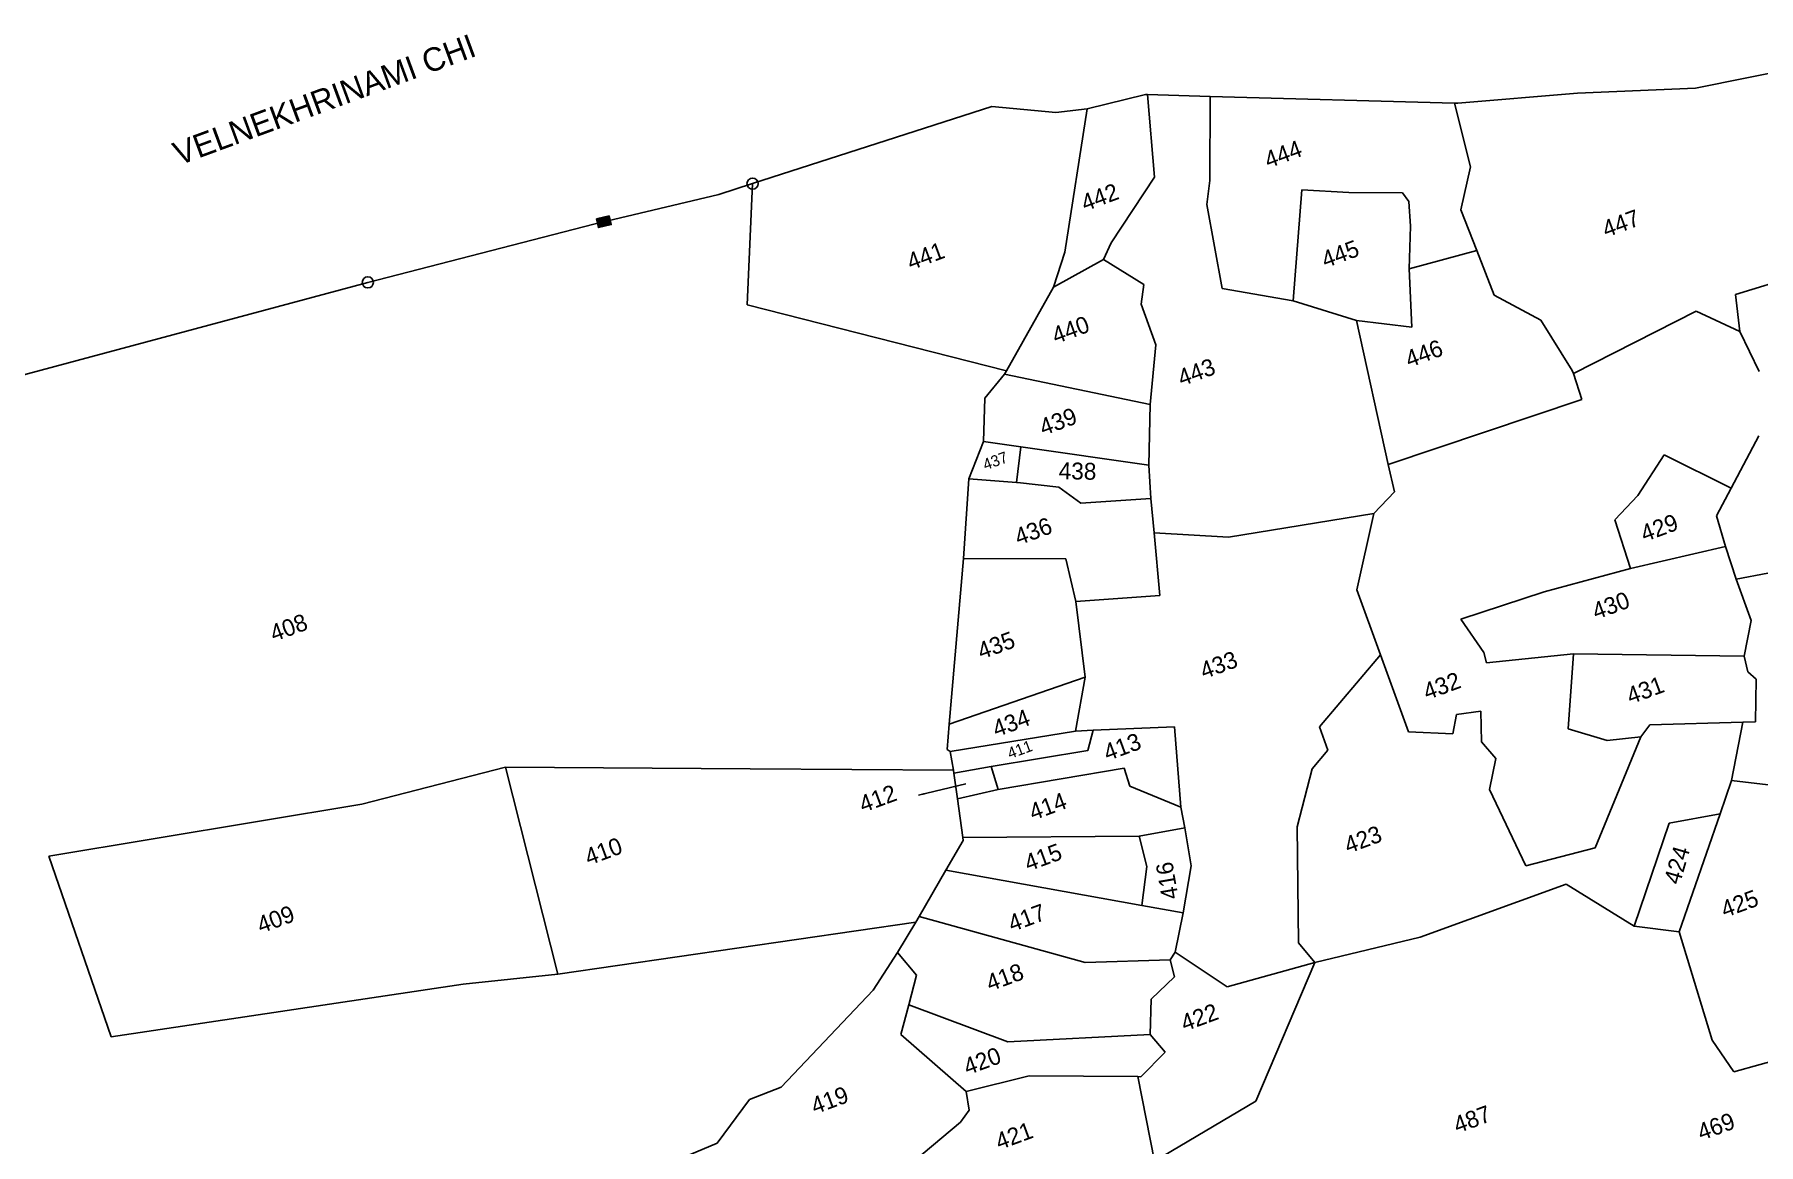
# Model space of a CAD drawing. Header units: metres. Extents: x 309869 to 314467, y 1921293 to 1923473.
# Drawn here: x 312178 to 312887, y 1922500 to 1922956 of the extents above; entities that cross this region are included whole.
import ezdxf

# ---------------------------------------------------------------- set-up
doc = ezdxf.new("R2010")
doc.units = ezdxf.units.M
doc.header["$LTSCALE"] = 0.3
doc.layers.get('0').update_dxf_attribs({"linetype": 'CONTINUOUS'})
for name, color, linetype in [('POLY_PARCEL', 6, 'CONTINUOUS'), ('TEXT_MAPOUT', 7, 'CONTINUOUS'), ('TEXT_PARCEL', 7, 'CONTINUOUS'), ('V_BOUND_LINE', 7, 'CONTINUOUS')]:
    doc.layers.add(name, color=color, linetype=linetype)
doc.styles.add('TEXT_MAP', font='')
doc.styles.get('TEXT_MAP').set_extended_font_data('Kruti Dev 050')
doc.dimstyles.get("Standard").update_dxf_attribs({"dimtxt": 0.18, "dimasz": 0.18, "dimexe": 0.18, "dimexo": 0.0625, "dimgap": 0.09, "dimtad": 0, "dimtih": 1, "dimtoh": 1, "dimdec": 4, "dimzin": 0, "dimdsep": 46, "dimtxsty": 'Standard', "dimcen": 0.09, "dimadec": 0, "dimazin": 0, "dimtfac": 1, "dimtdec": 4, "dimtofl": 0, "dimtmove": 0, "dimatfit": 3, "dimfxl": 1, "dimtolj": 1, "dimtzin": 0, "dimarcsym": 0})

msp = doc.modelspace()

# ---------------------------------------------------------------- hatches: boundary and pattern name
msp.add_hatch(color=256).paths.add_polyline_path([(312415.14, 1922877.72), (312414.28, 1922881.33), (312409.06, 1922880.09), (312409.92, 1922876.48)])

# ---------------------------------------------------------------- linework, layer by layer
msp.add_lwpolyline([(312409.06, 1922880.09), (312414.28, 1922881.33), (312415.14, 1922877.72), (312409.92, 1922876.48)], close=True)
for centre in [(312473.26, 1922894.57), (312315.11, 1922853.98)]:
    msp.add_circle(centre, 2.3)
at = {"layer": 'POLY_PARCEL'}
for p, q in [((312638.42, 1922897.26), (312635.64, 1922931.17)), ((312661.4, 1922930.45), (312661.2, 1922895.92)), ((312610.78, 1922925.33), (312601.63, 1922866.43)), ((312768.37, 1922901.46), (312761.81, 1922927.7)), ((312764.44, 1922883.78), (312768.37, 1922901.46)), ((312471.06, 1922844.72), (312473.26, 1922894.57)), ((312620.66, 1922870.2), (312638.42, 1922897.26)), ((312661.2, 1922895.92), (312659.99, 1922885.97)), ((312695.46, 1922846.42), (312699.08, 1922892.03)), ((312699.08, 1922892.03), (312718.33, 1922890.93)), ((312718.33, 1922890.93), (312740.38, 1922890.8)), ((312740.38, 1922890.8), (312742.97, 1922887.23)), ((312742.97, 1922887.23), (312743.74, 1922877.07)), ((312659.99, 1922885.97), (312666.24, 1922851.41)), ((312770.95, 1922867.06), (312764.44, 1922883.78)), ((312743.74, 1922877.07), (312743.22, 1922859.5)), ((312601.63, 1922866.43), (312597.03, 1922851.95)), ((312617.56, 1922863.34), (312620.66, 1922870.2)), ((312743.22, 1922859.5), (312770.95, 1922867.06)), ((312770.95, 1922867.06), (312778.07, 1922848.7)), ((312597.03, 1922851.95), (312617.56, 1922863.34)), ((312617.56, 1922863.34), (312634.16, 1922853.13)), ((312743.22, 1922859.5), (312744.22, 1922835.53)), ((312577.68, 1922817.6), (312597.03, 1922851.95)), ((312634.16, 1922853.13), (312632.99, 1922845.06)), ((312877.34, 1922849), (312906, 1922857.76)), ((312577.68, 1922817.6), (312471.06, 1922844.72)), ((312632.99, 1922845.06), (312638.98, 1922828.25)), ((312666.24, 1922851.41), (312695.46, 1922846.42)), ((312721.55, 1922838.3), (312695.46, 1922846.42)), ((312778.07, 1922848.7), (312797.26, 1922838.5)), ((312879.08, 1922833.83), (312877.34, 1922849)), ((312734.55, 1922779.1), (312721.55, 1922838.3)), ((312744.22, 1922835.53), (312721.55, 1922838.3)), ((312797.26, 1922838.5), (312810.24, 1922817.78)), ((312810.66, 1922816.51), (312861.1, 1922842.11)), ((312861.1, 1922842.11), (312879.08, 1922833.83)), ((312886.99, 1922817.31), (312879.08, 1922833.83)), ((312638.98, 1922828.25), (312636.73, 1922803.76)), ((312568.72, 1922806.38), (312576.89, 1922816.21)), ((312576.89, 1922816.21), (312577.68, 1922817.6)), ((312576.89, 1922816.21), (312636.73, 1922803.76)), ((312810.24, 1922817.78), (312810.66, 1922816.51)), ((312810.66, 1922816.51), (312814.19, 1922805.8)), ((312568.23, 1922788.63), (312568.72, 1922806.38)), ((312636.73, 1922803.76), (312636.1, 1922778.82)), ((312814.19, 1922805.8), (312734.55, 1922779.1)), ((312568.23, 1922788.63), (312562.14, 1922773.16)), ((312583.51, 1922786.42), (312568.23, 1922788.63)), ((312875.49, 1922769.38), (312886.89, 1922790.94)), ((312583.51, 1922786.42), (312581.7, 1922771.68)), ((312636.1, 1922778.82), (312583.51, 1922786.42)), ((312837.18, 1922766.41), (312847.97, 1922783.02)), ((312847.97, 1922783.02), (312875.49, 1922769.38)), ((312637.01, 1922765.11), (312636.1, 1922778.82)), ((312734.55, 1922779.1), (312737.18, 1922767.9)), ((312559.96, 1922740.47), (312562.14, 1922773.16)), ((312562.14, 1922773.16), (312581.7, 1922771.68)), ((312581.7, 1922771.68), (312582.15, 1922771.65)), ((312582.15, 1922771.65), (312599.1, 1922769.73)), ((312599.1, 1922769.73), (312608.2, 1922763.27)), ((312737.18, 1922767.9), (312728.64, 1922758.95)), ((312875.49, 1922769.38), (312869.51, 1922757.99)), ((312608.2, 1922763.27), (312637.01, 1922765.11)), ((312637.01, 1922765.11), (312638.3, 1922750.98)), ((312827.74, 1922756.37), (312837.18, 1922766.41)), ((312728.64, 1922758.95), (312668.86, 1922749.21)), ((312728.64, 1922758.95), (312721.71, 1922727.6)), ((312834.11, 1922736.41), (312827.74, 1922756.37)), ((312869.51, 1922757.99), (312873.17, 1922745.4)), ((312638.3, 1922750.98), (312640.65, 1922725.21)), ((312668.86, 1922749.21), (312638.3, 1922750.98)), ((312873.17, 1922745.4), (312834.11, 1922736.41)), ((312873.17, 1922745.4), (312877.53, 1922732)), ((312559.96, 1922740.47), (312554.1, 1922672.34)), ((312602.06, 1922740.3), (312559.96, 1922740.47)), ((312606.19, 1922722.79), (312602.06, 1922740.3)), ((312798.73, 1922726.81), (312834.11, 1922736.41)), ((312877.53, 1922732), (312890.6, 1922734.44)), ((312877.53, 1922732), (312883.72, 1922715)), ((312640.65, 1922725.21), (312606.19, 1922722.79)), ((312721.71, 1922727.6), (312731.42, 1922700.93)), ((312764.47, 1922715.5), (312798.73, 1922726.81)), ((312609.96, 1922691.63), (312606.19, 1922722.79)), ((312773.87, 1922701.82), (312764.47, 1922715.5)), ((312883.72, 1922715), (312880.91, 1922700.35)), ((312731.42, 1922700.93), (312706.26, 1922671.25)), ((312731.42, 1922700.93), (312742.95, 1922669.18)), ((312775.02, 1922697.57), (312773.87, 1922701.82)), ((312810.78, 1922701.24), (312775.02, 1922697.57)), ((312808.53, 1922670.39), (312810.78, 1922701.24)), ((312880.91, 1922700.35), (312810.78, 1922701.24)), ((312882.33, 1922693.82), (312880.91, 1922700.35)), ((312609.96, 1922691.63), (312554.1, 1922672.34)), ((312605.99, 1922669.46), (312609.96, 1922691.63)), ((312885.78, 1922690.91), (312882.33, 1922693.82)), ((312885.55, 1922673.28), (312885.78, 1922690.91)), ((312761.06, 1922668.39), (312762.57, 1922676.33)), ((312762.57, 1922676.33), (312772.57, 1922677.72)), ((312772.57, 1922677.72), (312772.96, 1922665.07)), ((312554.1, 1922672.34), (312553.2, 1922661.92)), ((312554.43, 1922661.14), (312605.99, 1922669.46)), ((312605.99, 1922669.46), (312613.23, 1922669.95)), ((312611.12, 1922661.47), (312613.23, 1922669.95)), ((312613.23, 1922669.95), (312646.65, 1922671.23)), ((312646.65, 1922671.23), (312649.36, 1922638.23)), ((312706.26, 1922671.25), (312709.8, 1922661.64)), ((312742.95, 1922669.18), (312761.06, 1922668.39)), ((312824.56, 1922665.64), (312808.53, 1922670.39)), ((312838.46, 1922667.15), (312842.06, 1922672.09)), ((312842.06, 1922672.09), (312880.29, 1922673.13)), ((312875.62, 1922649.2), (312880.29, 1922673.13)), ((312880.29, 1922673.13), (312885.55, 1922673.28)), ((312553.2, 1922661.92), (312554.43, 1922661.14)), ((312555.84, 1922653.38), (312554.43, 1922661.14)), ((312571.34, 1922654.95), (312611.12, 1922661.47)), ((312709.8, 1922661.64), (312703.34, 1922654.04)), ((312772.96, 1922665.07), (312778.78, 1922658.19)), ((312819.65, 1922621.51), (312838.46, 1922667.15)), ((312838.46, 1922667.15), (312824.56, 1922665.64)), ((312312.61, 1922639.43), (312371.73, 1922654.68)), ((312371.73, 1922654.68), (312393.2, 1922569.61)), ((312371.73, 1922654.68), (312472.27, 1922653.95)), ((312472.27, 1922653.95), (312555.84, 1922653.38)), ((312555.84, 1922653.38), (312556, 1922652.24)), ((312556, 1922652.24), (312571.34, 1922654.95)), ((312571.34, 1922654.95), (312574.18, 1922645.46)), ((312626.06, 1922654.27), (312574.18, 1922645.46)), ((312628.41, 1922646.92), (312626.06, 1922654.27)), ((312703.34, 1922654.04), (312697.17, 1922630.18)), ((312778.78, 1922658.19), (312776.25, 1922645.45)), ((312556, 1922652.24), (312557.47, 1922641.62)), ((312649.36, 1922638.23), (312628.41, 1922646.92)), ((312871.08, 1922635.46), (312875.62, 1922649.2)), ((312875.62, 1922649.2), (312906.35, 1922645.59)), ((312184.05, 1922618.05), (312312.61, 1922639.43)), ((312574.18, 1922645.46), (312557.47, 1922641.62)), ((312557.47, 1922641.62), (312559.67, 1922625.8)), ((312776.25, 1922645.45), (312791.17, 1922614.13)), ((312650.96, 1922629.74), (312649.36, 1922638.23)), ((312849.99, 1922631.63), (312871.08, 1922635.46)), ((312854.11, 1922587.05), (312871.08, 1922635.46)), ((312559.67, 1922625.8), (312632.2, 1922626.38)), ((312559.67, 1922625.8), (312559.85, 1922624.56)), ((312632.2, 1922626.38), (312650.96, 1922629.74)), ((312632.2, 1922626.38), (312635.31, 1922613.8)), ((312650.96, 1922629.74), (312653.61, 1922614.08)), ((312697.17, 1922630.18), (312697.67, 1922582.44)), ((312835.61, 1922589.34), (312849.99, 1922631.63)), ((312209.54, 1922543.75), (312184.05, 1922618.05)), ((312559.85, 1922624.56), (312552.72, 1922612.29)), ((312791.17, 1922614.13), (312819.65, 1922621.51)), ((312552.72, 1922612.29), (312541.71, 1922593.33)), ((312633.25, 1922597.84), (312552.72, 1922612.29)), ((312635.31, 1922613.8), (312633.25, 1922597.84)), ((312653.61, 1922614.08), (312650.32, 1922594.78)), ((312807.68, 1922606.52), (312747.72, 1922584.74)), ((312835.61, 1922589.34), (312807.68, 1922606.52)), ((312650.32, 1922594.78), (312633.25, 1922597.84)), ((312540.37, 1922591.02), (312393.2, 1922569.61)), ((312532.84, 1922578.55), (312540.37, 1922591.02)), ((312541.71, 1922593.33), (312540.37, 1922591.02)), ((312541.71, 1922593.33), (312609.98, 1922574.38)), ((312647.02, 1922578.67), (312650.32, 1922594.78)), ((312697.67, 1922582.44), (312704.34, 1922574.34)), ((312747.72, 1922584.74), (312704.34, 1922574.34)), ((312854.11, 1922587.05), (312835.61, 1922589.34)), ((312867.68, 1922542.44), (312854.11, 1922587.05)), ((312522.83, 1922563.06), (312532.84, 1922578.55)), ((312532.84, 1922578.55), (312540.69, 1922569.23)), ((312609.98, 1922574.38), (312644.88, 1922575.41)), ((312644.88, 1922575.41), (312647.02, 1922578.67)), ((312644.88, 1922575.41), (312646.69, 1922568.52)), ((312668.34, 1922564.39), (312647.02, 1922578.67)), ((312393.2, 1922569.61), (312354.29, 1922565.44)), ((312540.69, 1922569.23), (312537.44, 1922556.91)), ((312646.69, 1922568.52), (312637.13, 1922559.33)), ((312704.34, 1922574.34), (312668.34, 1922564.39)), ((312704.34, 1922574.34), (312680.09, 1922517.36)), ((312354.29, 1922565.44), (312209.54, 1922543.75)), ((312485.03, 1922523.17), (312522.83, 1922563.06)), ((312537.44, 1922556.91), (312534.24, 1922544.78)), ((312578.22, 1922541.75), (312537.44, 1922556.91)), ((312637.13, 1922559.33), (312636.68, 1922544.78)), ((312534.24, 1922544.78), (312561.04, 1922521.4)), ((312636.68, 1922544.78), (312578.22, 1922541.75)), ((312642.9, 1922537.55), (312636.68, 1922544.78)), ((312876.66, 1922529.43), (312867.68, 1922542.44)), ((312632.81, 1922527.44), (312642.9, 1922537.55)), ((312898.27, 1922535.42), (312876.66, 1922529.43)), ((312561.04, 1922521.4), (312586.95, 1922527.75)), ((312586.95, 1922527.75), (312631.63, 1922527.45)), ((312631.63, 1922527.45), (312632.81, 1922527.44)), ((312638.49, 1922492.65), (312631.63, 1922527.45)), ((312471.98, 1922518.01), (312485.03, 1922523.17)), ((312561.04, 1922521.4), (312562.29, 1922513.63)), ((312458.76, 1922500.16), (312471.98, 1922518.01)), ((312562.29, 1922513.63), (312558.76, 1922508.68)), ((312680.09, 1922517.36), (312638.49, 1922492.65)), ((312558.76, 1922508.68), (312535.71, 1922489.4)), ((312400.1, 1922475.51), (312458.76, 1922500.16))]:
    msp.add_line(p, q, dxfattribs=at)
at = {"layer": 'V_BOUND_LINE'}
for p, q in [((312965.63, 1922955.19), (312860.89, 1922933.78)), ((312634.73, 1922931.19), (312610.78, 1922925.33)), ((312635.64, 1922931.17), (312634.73, 1922931.19)), ((312661.4, 1922930.45), (312635.64, 1922931.17)), ((312761.81, 1922927.7), (312661.4, 1922930.45)), ((312812.35, 1922931.82), (312763.21, 1922927.66)), ((312860.89, 1922933.78), (312812.35, 1922931.82)), ((312571.62, 1922926.26), (312473.26, 1922894.57)), ((312597.92, 1922923.83), (312571.62, 1922926.26)), ((312610.78, 1922925.33), (312597.92, 1922923.83)), ((312763.21, 1922927.66), (312761.81, 1922927.7)), ((312473.26, 1922894.57), (312459.45, 1922890.13)), ((312459.45, 1922890.13), (312408.05, 1922877.94)), ((312408.05, 1922877.94), (312315.11, 1922853.98)), ((312315.11, 1922853.98), (312169.61, 1922814.86))]:
    msp.add_line(p, q, dxfattribs=at)

# ---------------------------------------------------------------- texts
at = {"layer": 'TEXT_MAPOUT', "ltscale": 10}
msp.add_text('VELNEKHRINAMI CHI', height=9.6392, rotation=20.23539, dxfattribs=at).set_placement((312237.38, 1922901.93))
at = {"layer": 'TEXT_PARCEL', "style": 'TEXT_MAP'}
for s, height, rotation, p in [('444', 6.94, 20.23539, (312685.26, 1922900.77)), ('442', 6.94, 20.23539, (312609.93, 1922883.11)), ('447', 6.94, 20.23539, (312824.13, 1922872.31)), ('441', 6.94, 20.23539, (312538.32, 1922858.92)), ('445', 6.94, 20.23539, (312708.74, 1922859.77)), ('440', 6.94, 20.23539, (312597.91, 1922828.58)), ('446', 6.94, 20.23539, (312743.18, 1922818.84)), ('443', 6.94, 20.23539, (312649.64, 1922811.17)), ('439', 6.94, 20.23539, (312592.78, 1922790.87)), ('437', 4.627, 20.23539, (312568.98, 1922776.68)), ('438', 6.94, 359.00763, (312599.05, 1922773.08)), ('436', 6.94, 20.23539, (312582.56, 1922745.79)), ('429', 6.94, 20.23539, (312839.9, 1922747.18)), ('430', 6.94, 20.23539, (312820, 1922715.23)), ('408', 6.94, 20.23539, (312276.49, 1922706.15)), ('435', 6.94, 20.23539, (312567.3, 1922698.86)), ('433', 6.94, 20.23539, (312658.81, 1922690.8)), ('432', 6.94, 20.23539, (312750.51, 1922682.18)), ('431', 6.94, 20.23539, (312834.14, 1922680.45)), ('434', 6.94, 20.23539, (312573.47, 1922666.92)), ('413', 6.94, 20.23539, (312619.13, 1922657.12)), ('411', 4.627, 20.23539, (312579.08, 1922657.99)), ('412', 6.94, 20.23539, (312518.67, 1922635.88)), ('414', 6.94, 20.23539, (312588.54, 1922632.66)), ('410', 6.94, 20.23539, (312405.88, 1922614.18)), ('423', 6.94, 20.23539, (312718.09, 1922619.05)), ('415', 6.94, 20.23539, (312586.58, 1922611.72)), ('424', 6.94, 73.73407, (312854.38, 1922606.03)), ('416', 6.94, 99.78597, (312648.41, 1922600.92)), ('425', 6.94, 20.23539, (312872.91, 1922592.66)), ('409', 6.94, 20.23539, (312271.15, 1922586.24)), ('417', 6.94, 20.23539, (312579.91, 1922586.85)), ('418', 6.94, 20.23539, (312570.87, 1922562.42)), ('422', 6.94, 20.23539, (312650.88, 1922545.93)), ('420', 6.94, 20.23539, (312561.59, 1922527.96)), ('419', 6.94, 20.23539, (312498.87, 1922511.87)), ('487', 6.94, 20.23539, (312762.97, 1922504.02)), ('469', 6.94, 20.23539, (312863.23, 1922501.05)), ('421', 6.94, 20.23539, (312574.69, 1922497.19))]:
    msp.add_text(s, height=height, rotation=rotation, dxfattribs=at).set_placement(p)

# ---------------------------------------------------------------- leaders
msp.add_leader([(312541.45, 1922643.16), (312560.88, 1922647.79)], dimstyle='Standard', override={"dimtxt": 2.5, "dimasz": 2.5, "dimexe": 1.25, "dimexo": 0.625, "dimgap": 0.625, "dimtad": 1, "dimtih": 0, "dimtoh": 0, "dimzin": 8, "dimcen": 2.5, "dimtofl": 1})

doc.saveas('drawing.dxf')
